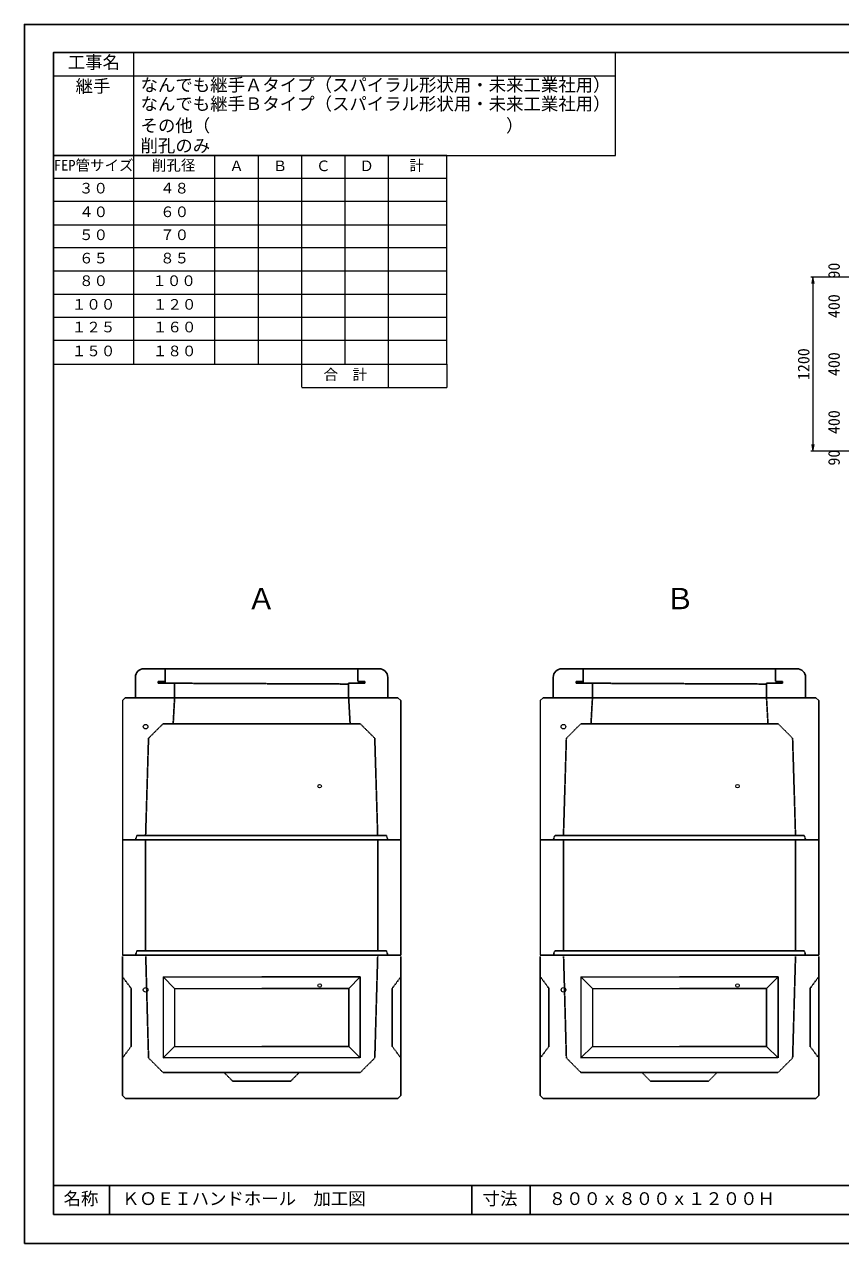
# Model space of a CAD drawing. Units: millimetres, scale not verified. Extents: x -297 to 298, y -210 to 211.
# Drawn here: x -297 to -15.6, y -210 to 210.5 of the extents above; entities that cross this region are included whole.
import ezdxf
from ezdxf.enums import TextEntityAlignment as Align

# ---------------------------------------------------------------- set-up
doc = ezdxf.new("R2010")
doc.units = ezdxf.units.MM
doc.linetypes.add('USER2', pattern=[4.7625, 3.175, -1.5875])
doc.layers.add('0-0', color=7, linetype='Continuous')
for name, color, linetype, lineweight in [('0-1_0', 9, 'Continuous', 25), ('0-2_dims', 7, 'Continuous', 18), ('0-3_pen1実線', 4, 'Continuous', 13), ('0-4_pen2実線', 3, 'Continuous', 13), ('0-5_pen3実線', 7, 'Continuous', 25), ('0-6_pen4実線', 7, 'Continuous', 25), ('0-7_pen2破線', 3, 'USER2', 25), ('0-8_鉄筋', 7, 'Continuous', 25), ('0-9_draw', 7, 'Continuous', 13)]:
    doc.layers.add(name, color=color, linetype=linetype, lineweight=lineweight)
doc.styles.add('ＭＳ ゴシック', font='')
doc.styles.get('ＭＳ ゴシック').set_extended_font_data('MS Gothic')

# ---------------------------------------------------------------- blocks, each defined once
blk = doc.blocks.new('部分図 1')
at = {"layer": '0-1_0'}
blk.add_lwpolyline([(0.1, 0.3), (11898.1, 0.3), (11898.1, 8410.3), (0.1, 8410.3)], close=True, dxfattribs=at)
at = {"layer": '0-2_dims'}
for p, q in [((755.1, 6066.8), (755.1, 8215.2)), ((4075.2, 7506.5), (4075.2, 8215.2)), ((200.1, 8055.5), (4076.2, 8055.5)), ((200.1, 7506.5), (4076.2, 7506.5)), ((1313.17, 6066.8), (1313.17, 7507.2)), ((1313.17, 6066.8), (1313.17, 7506.8)), ((1613.17, 6066.8), (1613.17, 7506.8)), ((1912.17, 5908), (1912.17, 7506.8)), ((2211.17, 6066.8), (2211.17, 7506.8)), ((2511.17, 5906), (2511.17, 7506.8)), ((200.17, 7349), (2913.17, 7349)), ((200.1, 7190), (2913.1, 7190)), ((200.1, 7028.2), (2913.1, 7028.2)), ((200.1, 6870.4), (2913.1, 6870.4)), ((200.1, 6711.4), (2913.1, 6711.4)), ((5752.5, 6667), (5422.5, 6667)), ((5437.5, 6667), (5437.5, 5467)), ((200.1, 6550.4), (2913.1, 6550.4)), ((200.1, 6390.4), (2913.1, 6390.4)), ((200.1, 6231.6), (2913.1, 6231.6)), ((2913.17, 6066.8), (2913.17, 5906.1)), ((1912.17, 5906.1), (2913.17, 5906.1)), ((5752.5, 5467), (5422.5, 5467))]:
    blk.add_line(p, q, dxfattribs=at)
blk.add_lwpolyline([(200.17, 6066.8), (2913.17, 6066.8), (2913.17, 7506.8), (200.17, 7506.8)], close=True, dxfattribs=at)
for points in [[(5445, 6622), (5437.5, 6667), (5430, 6622)], [(5430, 5512), (5437.5, 5467), (5445, 5512)]]:
    blk.add_lwpolyline(points, dxfattribs=at)
at = {"layer": '0-3_pen1実線'}
for p, q in [((2235.1, 3860.14), (2241.06, 3866.1)), ((5116.1, 3860.14), (5122.06, 3866.1))]:
    blk.add_line(p, q, dxfattribs=at)
at = {"layer": '0-4_pen2実線'}
for p, q in [((2347.1, 3878.1), (2347.1, 3866.1)), ((5228.1, 3878.1), (5228.1, 3866.1))]:
    blk.add_line(p, q, dxfattribs=at)
for centre, radius in [((836, 3566.1), 16), ((3717, 3566.1), 16), ((2036, 3156.1), 12), ((4917, 3156.1), 12), ((836.1, 1750.9), 16), ((2036.1, 1780.9), 12), ((3717.1, 1750.9), 16), ((4917.1, 1780.9), 12)]:
    blk.add_circle(centre, radius, dxfattribs=at)
at = {"layer": '0-5_pen3実線'}
for p, q in [((825.1, 3966.1), (2445.1, 3966.1)), ((3706.1, 3966.1), (5326.1, 3966.1)), ((765.1, 3906.1), (765.1, 3766.1)), ((2505.1, 3906.1), (2505.1, 3766.1)), ((3646.1, 3906.1), (3646.1, 3766.1)), ((5386.1, 3906.1), (5386.1, 3766.1)), ((2576, 3766.1), (696, 3766.1)), ((2596, 3746.1), (2576, 3766.1)), ((2596, 2786.1), (2596, 3746.1)), ((5457, 3766.1), (3577, 3766.1)), ((5477, 3746.1), (5457, 3766.1)), ((5477, 2786.1), (5477, 3746.1)), ((2596, 2786.1), (676, 2786.1)), ((2596.1, 2786.2), (676.1, 2786.2)), ((2596.1, 1990.2), (2596.1, 2786.2)), ((5477, 2786.1), (3557, 2786.1)), ((5477.1, 2786.2), (3557.1, 2786.2)), ((5477.1, 1990.2), (5477.1, 2786.2)), ((2596.1, 1990.2), (676.1, 1990.2)), ((676.1, 1980.9), (676.1, 1020.9)), ((2596.1, 1020.9), (2596.1, 1980.9)), ((5477.1, 1990.2), (3557.1, 1990.2)), ((3557.1, 1980.9), (3557.1, 1020.9)), ((5477.1, 1020.9), (5477.1, 1980.9)), ((1636.1, 1840.9), (2316.1, 1840.9)), ((2316.1, 1840.9), (2236.1, 1760.9)), ((2316.1, 1840.9), (2316.1, 1280.9)), ((4517.1, 1840.9), (5197.1, 1840.9)), ((5197.1, 1840.9), (5117.1, 1760.9)), ((5197.1, 1840.9), (5197.1, 1280.9)), ((1636.1, 1760.9), (2236.1, 1760.9)), ((2236.1, 1760.9), (2236.1, 1360.9)), ((4517.1, 1760.9), (5117.1, 1760.9)), ((5117.1, 1760.9), (5117.1, 1360.9)), ((1636.1, 1360.9), (2236.1, 1360.9)), ((2236.1, 1360.9), (2316.1, 1280.9)), ((4517.1, 1360.9), (5117.1, 1360.9)), ((5117.1, 1360.9), (5197.1, 1280.9)), ((956.1, 1280.9), (2313.16, 1283.84)), ((3837.1, 1280.9), (5194.16, 1283.84)), ((676.1, 1020.9), (696.1, 1000.9)), ((2596.1, 1020.9), (2576.1, 1000.9)), ((3557.1, 1020.9), (3577.1, 1000.9)), ((5477.1, 1020.9), (5457.1, 1000.9)), ((696.1, 1000.9), (2576.1, 1000.9)), ((3577.1, 1000.9), (5457.1, 1000.9)), ((586.1, 400.3), (586.1, 200.3)), ((3488.1, 400.3), (3488.1, 200.3))]:
    blk.add_line(p, q, dxfattribs=at)
for centre, start, end in [((825.1, 3906.1), 90, 180), ((2445.1, 3906.1), 0, 90), ((3706.1, 3906.1), 90, 180), ((5326.1, 3906.1), 0, 90)]:
    blk.add_arc(centre, 60, start, end, dxfattribs=at)
at = {"layer": '0-6_pen4実線'}
for p, q in [((200.1, 400.3), (11709.1, 400.3)), ((3085.4, 400.3), (3085.4, 200.3))]:
    blk.add_line(p, q, dxfattribs=at)
blk.add_lwpolyline([(200.1, 200.3), (11709.1, 200.3), (11709.1, 8215.3), (200.1, 8215.3)], close=True, dxfattribs=at)
at = {"layer": '0-7_pen2破線'}
for p, q in [((971.1, 3966.1), (971.1, 3866.1)), ((2299.1, 3966.1), (2299.1, 3878.1)), ((3852.1, 3966.1), (3852.1, 3866.1)), ((5180.1, 3966.1), (5180.1, 3878.1)), ((923.1, 3878.1), (971.1, 3878.1)), ((923.1, 3878.1), (923.1, 3866.1)), ((2347.1, 3878.1), (2299.1, 3878.1)), ((3804.1, 3878.1), (3852.1, 3878.1)), ((3804.1, 3878.1), (3804.1, 3866.1)), ((5228.1, 3878.1), (5180.1, 3878.1)), ((923.1, 3866.1), (2235.1, 3860.14)), ((1035.1, 3866.1), (1035.1, 3766.1)), ((2235.1, 3866.1), (2235.1, 3766.1)), ((2347.1, 3866.1), (2235.1, 3866.1)), ((3804.1, 3866.1), (5116.1, 3860.14)), ((3916.1, 3866.1), (3916.1, 3766.1)), ((5116.1, 3866.1), (5116.1, 3766.1)), ((5228.1, 3866.1), (5116.1, 3866.1)), ((1036, 3766.1), (1026, 3586.1)), ((2246, 3586.1), (2236, 3766.1)), ((3917, 3766.1), (3907, 3586.1)), ((5127, 3586.1), (5117, 3766.1)), ((856, 3486.1), (956, 3586.1)), ((1636, 3586.1), (956, 3586.1)), ((2316, 3586.1), (1636, 3586.1)), ((2316, 3586.1), (2416, 3486.1)), ((3737, 3486.1), (3837, 3586.1)), ((4517, 3586.1), (3837, 3586.1)), ((5197, 3586.1), (4517, 3586.1)), ((5197, 3586.1), (5297, 3486.1)), ((856, 3486.1), (836, 2816.1)), ((2416, 3486.1), (2436, 2816.1)), ((3737, 3486.1), (3717, 2816.1)), ((5297, 3486.1), (5317, 2816.1)), ((776, 2816.1), (766, 2786.1)), ((1636, 2816.1), (776, 2816.1)), ((836.1, 2786.2), (836.1, 2020.2)), ((2496, 2816.1), (1636, 2816.1)), ((2436.1, 2786.2), (2436.1, 2020.2)), ((2496, 2816.1), (2506, 2786.1)), ((3657, 2816.1), (3647, 2786.1)), ((4517, 2816.1), (3657, 2816.1)), ((3717.1, 2786.2), (3717.1, 2020.2)), ((5377, 2816.1), (4517, 2816.1)), ((5317.1, 2786.2), (5317.1, 2020.2)), ((5377, 2816.1), (5387, 2786.1)), ((776.1, 2020.2), (766.1, 1990.2)), ((1636.1, 2020.2), (776.1, 2020.2)), ((2496.1, 2020.2), (1636.1, 2020.2)), ((2496.1, 2020.2), (2506.1, 1990.2)), ((3657.1, 2020.2), (3647.1, 1990.2)), ((4517.1, 2020.2), (3657.1, 2020.2)), ((5377.1, 2020.2), (4517.1, 2020.2)), ((5377.1, 2020.2), (5387.1, 1990.2)), ((856.1, 1280.9), (836.92, 1980.9)), ((3737.1, 1280.9), (3717.92, 1980.9)), ((676.1, 1840.9), (736.1, 1760.9)), ((2596.1, 1840.9), (2536.1, 1760.9)), ((3557.1, 1840.9), (3617.1, 1760.9)), ((5477.1, 1840.9), (5417.1, 1760.9)), ((2536.1, 1760.9), (2536.1, 1360.9)), ((5417.1, 1760.9), (5417.1, 1360.9)), ((2536.1, 1360.9), (2596.1, 1280.9)), ((5417.1, 1360.9), (5477.1, 1280.9)), ((956.1, 1180.9), (856.1, 1280.9)), ((3837.1, 1180.9), (3737.1, 1280.9)), ((956.1, 1180.9), (2316.1, 1180.9)), ((1436.1, 1120.9), (1376.1, 1180.9)), ((1836.1, 1120.9), (1896.1, 1180.9)), ((3837.1, 1180.9), (5197.1, 1180.9)), ((4317.1, 1120.9), (4257.1, 1180.9)), ((4717.1, 1120.9), (4777.1, 1180.9)), ((1436.1, 1120.9), (1836.1, 1120.9)), ((4317.1, 1120.9), (4717.1, 1120.9))]:
    blk.add_line(p, q, dxfattribs=at)
for points in [[(2436.1, 1980.9), (2416.1, 1280.9), (2316.1, 1180.9)], [(5317.1, 1980.9), (5297.1, 1280.9), (5197.1, 1180.9)], [(736.1, 1760.9), (736.1, 1360.9), (676.1, 1280.9)], [(3617.1, 1760.9), (3617.1, 1360.9), (3557.1, 1280.9)]]:
    blk.add_lwpolyline(points, dxfattribs=at)
at = {"layer": '0-9_draw'}
for p, q in [((676, 3746.1), (696, 3766.1)), ((676, 3746.1), (676, 2786.1)), ((3557, 3746.1), (3577, 3766.1)), ((3557, 3746.1), (3557, 2786.1)), ((676.1, 2786.2), (676.1, 1990.2)), ((3557.1, 2786.2), (3557.1, 1990.2)), ((956.1, 1840.9), (1636.1, 1840.9)), ((956.1, 1840.9), (956.1, 1280.9)), ((956.1, 1840.9), (1036.1, 1760.9)), ((3837.1, 1840.9), (4517.1, 1840.9)), ((3837.1, 1840.9), (3837.1, 1280.9)), ((3837.1, 1840.9), (3917.1, 1760.9)), ((1036.1, 1760.9), (1636.1, 1760.9)), ((1036.1, 1760.9), (1036.1, 1360.9)), ((3917.1, 1760.9), (4517.1, 1760.9)), ((3917.1, 1760.9), (3917.1, 1360.9)), ((1036.1, 1360.9), (956.1, 1280.9)), ((1036.1, 1360.9), (1636.1, 1360.9)), ((3917.1, 1360.9), (3837.1, 1280.9)), ((3917.1, 1360.9), (4517.1, 1360.9))]:
    blk.add_line(p, q, dxfattribs=at)
at = {"layer": '0-2_dims', "style": 'ＭＳ ゴシック'}
for s, height, p in [('工事名', 87.98, (299.1, 8078.2)), ('継手', 87.98, (353.1, 7914.2)), ('なんでも継手Ａタイプ（スパイラル形状用・未来工業社用）\u3000\u3000', 87.98, (801.1, 7922.2)), ('なんでも継手Ｂタイプ（スパイラル形状用・未来工業社用）\u3000\u3000', 87.98, (801.1, 7792.2)), ('その他（\u3000\u3000\u3000\u3000\u3000\u3000\u3000\u3000\u3000\u3000\u3000\u3000\u3000\u3000\u3000\u3000\u3000）', 87.98, (801.1, 7642.2)), ('削孔のみ', 87.98, (801.1, 7503.2)), ('FEP管サイズ', 73.31, (203.17, 7379.9)), ('削孔径', 73.31, (879.17, 7379.9)), ('Ａ', 73.31, (1413.17, 7375.9)), ('Ｂ', 73.31, (1712.17, 7375.9)), ('Ｃ', 73.31, (2011.17, 7375.9)), ('Ｄ', 73.31, (2310.17, 7375.9)), ('計', 73.31, (2654.17, 7378.9)), ('３０', 73.31, (376.17, 7221.9)), ('４８', 73.31, (935.17, 7221.9)), ('４０', 73.31, (377.07, 7058.9)), ('６０', 73.31, (936.07, 7058.9)), ('５０', 73.31, (377.07, 6900.5)), ('７０', 73.31, (936.07, 6900.5)), ('６５', 73.31, (377.07, 6739.5)), ('８５', 73.31, (936.07, 6739.5)), ('８０', 73.31, (377.17, 6583.5)), ('１００', 73.31, (882.17, 6583.5)), ('１００', 73.31, (327.07, 6420.5)), ('１２０', 73.31, (886.07, 6420.5)), ('１２５', 73.31, (327.07, 6264.1)), ('１６０', 73.31, (886.07, 6264.1)), ('１５０', 73.31, (327.07, 6099.1)), ('１８０', 73.31, (886.07, 6099.1)), ('合\u3000計', 73.31, (2063.17, 5935.9))]:
    blk.add_text(s, height=height, dxfattribs=at).set_placement(p, align=Align.BOTTOM_LEFT)
for s, p in [('90', (5646.56, 6657)), ('400', (5646.56, 6384.5)), ('1200', (5437, 5957)), ('400', (5646.56, 5984.5)), ('400', (5646.56, 5584.5)), ('90', (5646.56, 5367))]:
    blk.add_text(s, height=80.65, rotation=90, dxfattribs=at).set_placement(p, align=Align.BOTTOM_LEFT)
at = {"layer": '0-5_pen3実線', "style": 'ＭＳ ゴシック'}
for s, p in [('名称', (270.1, 240.3)), ('ＫＯＥＩハンドホール\u3000加工図', (673.1, 240.3)), ('寸法', (3159.3, 240.3)), ('８００ｘ８００ｘ１２００Ｈ', (3615.1, 240.3))]:
    blk.add_text(s, height=87.98, dxfattribs=at).set_placement(p, align=Align.BOTTOM_LEFT)
at = {"layer": '0-8_鉄筋', "style": 'ＭＳ ゴシック'}
for s, p in [('Ａ', (1533.97, 4332.23)), ('Ｂ', (4419.97, 4332.23))]:
    blk.add_text(s, height=146.6, dxfattribs=at).set_placement(p, align=Align.BOTTOM_LEFT)

msp = doc.modelspace()

# ---------------------------------------------------------------- block references
at = {"layer": '0-0', "xscale": 0.05, "yscale": 0.05}
msp.add_blockref('部分図 1', (-297, -210), dxfattribs=at)

doc.saveas('drawing.dxf')
